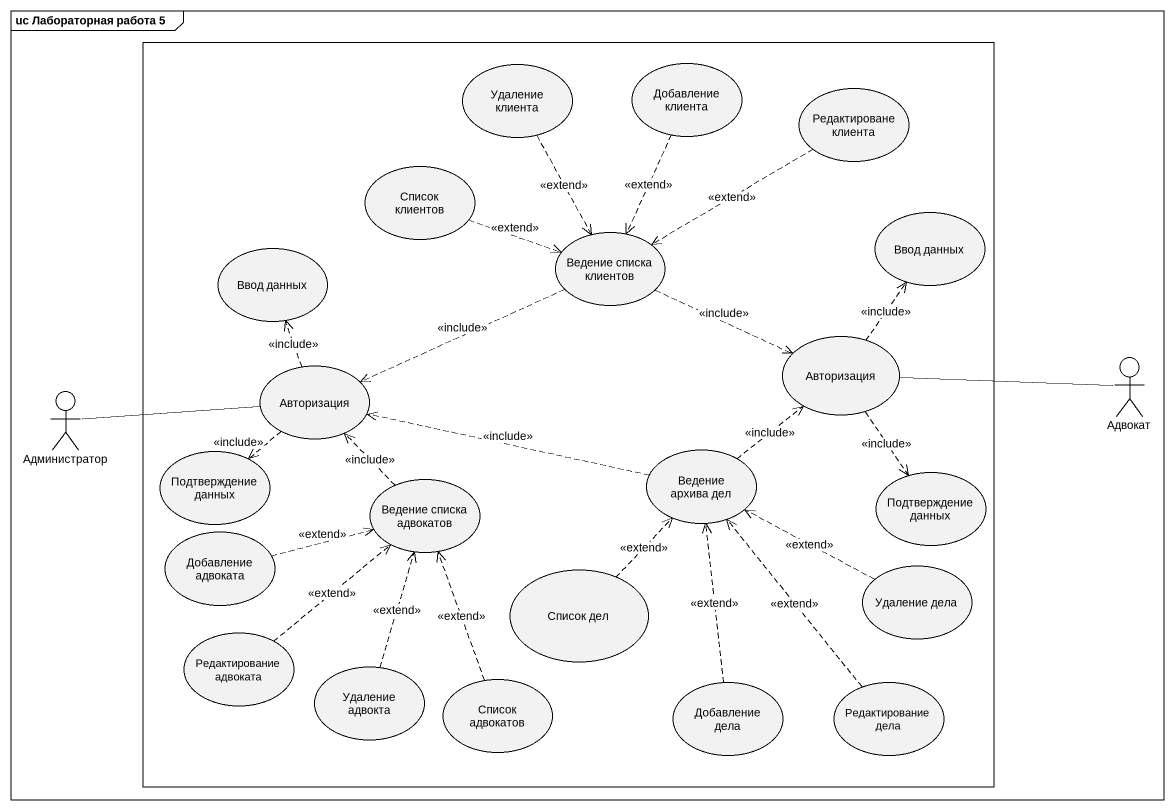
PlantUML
@startuml
mainframe uc Лабораторная работа 5
rectangle " " as rectangle1 {
  usecase "Удаление клиента" as Удаление_клиента
  usecase "Добавление клиента" as Добавление_клиента
  usecase "Редактироване клиента" as Редактироване_клиента
  usecase "Список клиентов" as Список_клиентов
  usecase "Ввод данных" as Ввод_данных
  usecase "Ввод данных" as Ввод_данных_2
  usecase "Ведение списка клиентов" as Ведение_списка_клиентов
  usecase Авторизация
  usecase "Авторизация" as Авторизация_2
  usecase "Подтверждение данных" as Подтверждение_данных
  usecase "Ведение архива дел" as Ведение_архива_дел
  usecase "Ведение списка адвокатов" as Ведение_списка_адвокатов
  usecase "Подтверждение данных" as Подтверждение_данных_2
  usecase "Добавление адвоката" as Добавление_адвоката
  usecase "Список дел" as Список_дел
  usecase "Удаление дела" as Удаление_дела
  usecase "Редактирование адвоката" as Редактирование_адвоката
  usecase "Удаление адвокта" as Удаление_адвокта
  usecase "Список адвокатов" as Список_адвокатов
  usecase "Добавление дела" as Добавление_дела
  usecase "Редактирование дела" as Редактирование_дела
}
actor Адвокат
actor Администратор
Удаление_клиента ..> Ведение_списка_клиентов : <<extend>>
Добавление_клиента ..> Ведение_списка_клиентов : <<extend>>
Редактироване_клиента .left.> Ведение_списка_клиентов : <<extend>>
Список_клиентов .right.> Ведение_списка_клиентов : <<extend>>
Ведение_списка_клиентов .right.> Авторизация : <<include>>
Ведение_списка_клиентов .left.> Авторизация_2 : <<include>>
Авторизация .up.> Ввод_данных : <<include>>
Авторизация ..> Подтверждение_данных_2 : <<include>>
Адвокат -left- Авторизация
Администратор -right- Авторизация_2
Авторизация_2 .up.> Ввод_данных_2 : <<include>>
Авторизация_2 ..> Подтверждение_данных : <<include>>
Ведение_архива_дел .up.> Авторизация : <<include>>
Ведение_архива_дел .left.> Авторизация_2 : <<include>>
Ведение_списка_адвокатов .up.> Авторизация_2 : <<include>>
Добавление_адвоката .right.> Ведение_списка_адвокатов : <<extend>>
Список_дел .up.> Ведение_архива_дел : <<extend>>
Удаление_дела .left.> Ведение_архива_дел : <<extend>>
Редактирование_адвоката .up.> Ведение_списка_адвокатов : <<extend>>
Удаление_адвокта .up.> Ведение_списка_адвокатов : <<extend>>
Список_адвокатов .up.> Ведение_списка_адвокатов : <<extend>>
Добавление_дела .up.> Ведение_архива_дел : <<extend>>
Редактирование_дела .up.> Ведение_архива_дел : <<extend>>
@enduml
